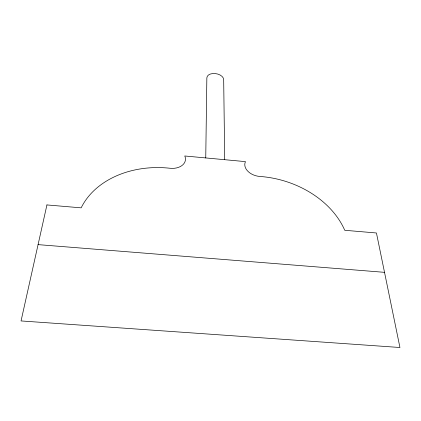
<?xml version="1.0" encoding="UTF-8"?>
<svg xmlns="http://www.w3.org/2000/svg" width="421" height="421" viewBox="0 0 421 421"><rect width="100%" height="100%" fill="white"/><g stroke="black" fill="none" stroke-linecap="round" stroke-linejoin="round"><path stroke-width="0.63" d="M205.748 157.933L206.853 77.89A8.488 5.194 9.5 0 1 215.268 73.564A8.488 5.194 9.5 0 1 223.683 79.627L224.714 159.696M38.074 244.627L384.52 272.334M46.931 204.932L21.05 320.939L399.95 347.504L376.442 232.981L344.741 230.282A85.747 64.618 16.5 0 0 259.904 176.457A14.303 9.83 13.5 0 1 245.475 161.627L184.772 155.98A14.477 10.051 6.9 0 1 170.042 168.258A86.731 66.507 6 0 0 81.174 207.848L46.931 204.932"/></g></svg>
